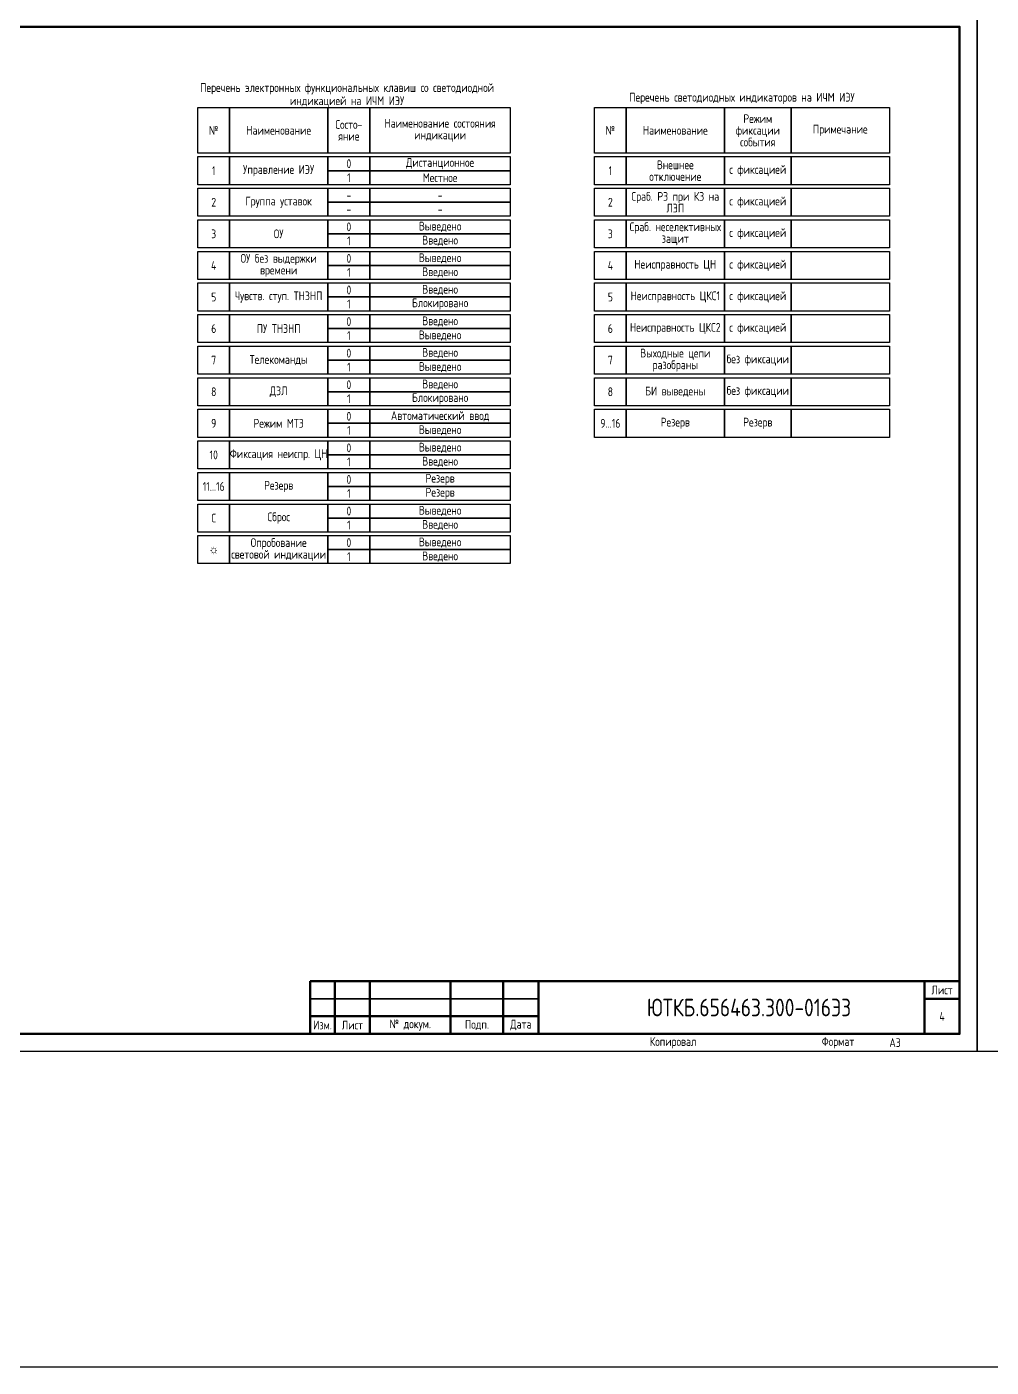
# Model space of a CAD drawing. Header units: millimetres. Extents: x -1036 to 2871, y -90 to 586.
# Drawn here: x 1409.2 to 1684, y -90 to 292 of the extents above; entities that cross this region are included whole.
import ezdxf

# ---------------------------------------------------------------- set-up
doc = ezdxf.new("R2010")
doc.units = ezdxf.units.MM
doc.styles.add('Gost type A_2.5', font='GOST_A.TTF', dxfattribs={"height": 2.5})
doc.styles.add('Gost_type_A', font='GOST_A.TTF')

# ---------------------------------------------------------------- blocks, each defined once
blk = doc.blocks.new('Формат_А3')
blk.add_lwpolyline([(-420, 297), (0, 297), (0, 0), (-420, 0)], close=True)
at = {"lineweight": 50}
blk.add_lwpolyline([(-400, 292), (-5, 292), (-5, 5), (-400, 5)], close=True, dxfattribs=at)
blk = doc.blocks.new('Штамп малый нижний')
at = {"lineweight": 50}
for points in [[(-185, 15), (-178, 15), (-178, 5), (-185, 5)], [(-178, 15), (-168, 15), (-168, 5), (-178, 5)], [(-168, 15), (-145, 15), (-145, 5), (-168, 5)], [(-145, 15), (-130, 15), (-130, 5), (-145, 5)], [(-130, 15), (-120, 15), (-120, 5), (-130, 5)], [(-120, 15), (-10, 15), (-10, 0), (-120, 0)], [(-10, 15), (0, 15), (0, 10), (-10, 10)], [(-10, 10), (0, 10), (0, 0), (-10, 0)], [(-185, 5), (-178, 5), (-178, 0), (-185, 0)], [(-178, 5), (-168, 5), (-168, 0), (-178, 0)], [(-168, 5), (-145, 5), (-145, 0), (-168, 0)], [(-145, 5), (-130, 5), (-130, 0), (-145, 0)], [(-130, 5), (-120, 5), (-120, 0), (-130, 0)]]:
    blk.add_lwpolyline(points, close=True, dxfattribs=at)
for points in [[(-185, 15), (-178, 15), (-178, 10), (-185, 10)], [(-178, 15), (-168, 15), (-168, 10), (-178, 10)], [(-168, 15), (-145, 15), (-145, 10), (-168, 10)], [(-145, 15), (-130, 15), (-130, 10), (-145, 10)], [(-130, 15), (-120, 15), (-120, 10), (-130, 10)], [(-185, 10), (-178, 10), (-178, 5), (-185, 5)], [(-178, 10), (-168, 10), (-168, 5), (-178, 5)], [(-168, 10), (-145, 10), (-145, 5), (-168, 5)], [(-145, 10), (-130, 10), (-130, 5), (-145, 5)], [(-130, 10), (-120, 10), (-120, 5), (-130, 5)]]:
    blk.add_lwpolyline(points, close=True)
at = {"char_height": 2.5, "style": 'Gost_type_A'}
for s, insert, width, attachment_point in [('Лист', (-5, 12.5), 10, 5), ('№ докум.', (-156.5, 2.5), 23, 5), ('Подп.', (-137.5, 2.5), 15, 5), ('Дата', (-125, 2.5), 10, 5), ('Изм.', (-181.5, 2.5), 7, 5), ('Лист', (-173, 2.5), 10, 5), ('Копировал', (-75, -2.53), 13.1202, 6), ('Формат', (-30, -2.53), 13.1202, 6)]:
    blk.add_mtext(s, dxfattribs=dict(at, insert=insert, width=width, attachment_point=attachment_point))

msp = doc.modelspace()

# ---------------------------------------------------------------- linework, layer by layer
for points in [[(-1036, 586), (2871, 586), (2871, -90), (-1036, -90)], [(1977, 420), (1977, 0), (1680, 0), (1680, 420)], [(1458, 269), (1467, 269), (1467, 256), (1458, 256)], [(1467, 269), (1495, 269), (1495, 256), (1467, 256)], [(1495, 269), (1507, 269), (1507, 256), (1495, 256)], [(1507, 269), (1547, 269), (1547, 256), (1507, 256)], [(1571, 269), (1580, 269), (1580, 256), (1571, 256)], [(1580, 269), (1608, 269), (1608, 256), (1580, 256)], [(1608, 269), (1627, 269), (1627, 256), (1608, 256)], [(1627, 269), (1655, 269), (1655, 256), (1627, 256)], [(1458, 255), (1467, 255), (1467, 247), (1458, 247)], [(1467, 255), (1495, 255), (1495, 247), (1467, 247)], [(1495, 255), (1507, 255), (1507, 251), (1495, 251)], [(1507, 255), (1547, 255), (1547, 251), (1507, 251)], [(1571, 255), (1580, 255), (1580, 247), (1571, 247)], [(1580, 255), (1608, 255), (1608, 247), (1580, 247)], [(1608, 255), (1627, 255), (1627, 247), (1608, 247)], [(1627, 255), (1655, 255), (1655, 247), (1627, 247)], [(1495, 251), (1507, 251), (1507, 247), (1495, 247)], [(1507, 251), (1547, 251), (1547, 247), (1507, 247)], [(1458, 246), (1467, 246), (1467, 238), (1458, 238)], [(1467, 246), (1495, 246), (1495, 238), (1467, 238)], [(1495, 246), (1507, 246), (1507, 242), (1495, 242)], [(1507, 246), (1547, 246), (1547, 242), (1507, 242)], [(1571, 246), (1580, 246), (1580, 238), (1571, 238)], [(1580, 246), (1608, 246), (1608, 238), (1580, 238)], [(1608, 246), (1627, 246), (1627, 238), (1608, 238)], [(1627, 246), (1655, 246), (1655, 238), (1627, 238)], [(1495, 242), (1507, 242), (1507, 238), (1495, 238)], [(1507, 242), (1547, 242), (1547, 238), (1507, 238)], [(1458, 237), (1467, 237), (1467, 229), (1458, 229)], [(1467, 237), (1495, 237), (1495, 229), (1467, 229)], [(1495, 237), (1507, 237), (1507, 233), (1495, 233)], [(1507, 237), (1547, 237), (1547, 233), (1507, 233)], [(1571, 237), (1580, 237), (1580, 229), (1571, 229)], [(1580, 237), (1608, 237), (1608, 229), (1580, 229)], [(1608, 237), (1627, 237), (1627, 229), (1608, 229)], [(1627, 237), (1655, 237), (1655, 229), (1627, 229)], [(1495, 233), (1507, 233), (1507, 229), (1495, 229)], [(1507, 233), (1547, 233), (1547, 229), (1507, 229)], [(1458, 228), (1467, 228), (1467, 220), (1458, 220)], [(1467, 228), (1495, 228), (1495, 220), (1467, 220)], [(1495, 228), (1507, 228), (1507, 224), (1495, 224)], [(1507, 228), (1547, 228), (1547, 224), (1507, 224)], [(1571, 228), (1580, 228), (1580, 220), (1571, 220)], [(1580, 228), (1608, 228), (1608, 220), (1580, 220)], [(1608, 228), (1627, 228), (1627, 220), (1608, 220)], [(1627, 228), (1655, 228), (1655, 220), (1627, 220)], [(1495, 224), (1507, 224), (1507, 220), (1495, 220)], [(1507, 224), (1547, 224), (1547, 220), (1507, 220)], [(1458, 219), (1467, 219), (1467, 211), (1458, 211)], [(1467, 219), (1495, 219), (1495, 211), (1467, 211)], [(1495, 219), (1507, 219), (1507, 215), (1495, 215)], [(1507, 219), (1547, 219), (1547, 215), (1507, 215)], [(1571, 219), (1580, 219), (1580, 211), (1571, 211)], [(1580, 219), (1608, 219), (1608, 211), (1580, 211)], [(1608, 219), (1627, 219), (1627, 211), (1608, 211)], [(1627, 219), (1655, 219), (1655, 211), (1627, 211)], [(1495, 215), (1507, 215), (1507, 211), (1495, 211)], [(1507, 215), (1547, 215), (1547, 211), (1507, 211)], [(1458, 210), (1467, 210), (1467, 202), (1458, 202)], [(1467, 210), (1495, 210), (1495, 202), (1467, 202)], [(1495, 210), (1507, 210), (1507, 206), (1495, 206)], [(1507, 210), (1547, 210), (1547, 206), (1507, 206)], [(1571, 210), (1580, 210), (1580, 202), (1571, 202)], [(1580, 210), (1608, 210), (1608, 202), (1580, 202)], [(1608, 210), (1627, 210), (1627, 202), (1608, 202)], [(1627, 210), (1655, 210), (1655, 202), (1627, 202)], [(1495, 206), (1507, 206), (1507, 202), (1495, 202)], [(1507, 206), (1547, 206), (1547, 202), (1507, 202)], [(1458, 201), (1467, 201), (1467, 193), (1458, 193)], [(1467, 201), (1495, 201), (1495, 193), (1467, 193)], [(1495, 201), (1507, 201), (1507, 197), (1495, 197)], [(1507, 201), (1547, 201), (1547, 197), (1507, 197)], [(1571, 201), (1580, 201), (1580, 193), (1571, 193)], [(1580, 201), (1608, 201), (1608, 193), (1580, 193)], [(1608, 201), (1627, 201), (1627, 193), (1608, 193)], [(1627, 201), (1655, 201), (1655, 193), (1627, 193)], [(1495, 197), (1507, 197), (1507, 193), (1495, 193)], [(1507, 197), (1547, 197), (1547, 193), (1507, 193)], [(1458, 192), (1467, 192), (1467, 184), (1458, 184)], [(1467, 192), (1495, 192), (1495, 184), (1467, 184)], [(1495, 192), (1507, 192), (1507, 188), (1495, 188)], [(1507, 192), (1547, 192), (1547, 188), (1507, 188)], [(1571, 192), (1580, 192), (1580, 184), (1571, 184)], [(1580, 192), (1608, 192), (1608, 184), (1580, 184)], [(1608, 192), (1627, 192), (1627, 184), (1608, 184)], [(1627, 192), (1655, 192), (1655, 184), (1627, 184)], [(1495, 188), (1507, 188), (1507, 184), (1495, 184)], [(1507, 188), (1547, 188), (1547, 184), (1507, 184)], [(1458, 183), (1467, 183), (1467, 175), (1458, 175)], [(1467, 183), (1495, 183), (1495, 175), (1467, 175)], [(1495, 183), (1507, 183), (1507, 179), (1495, 179)], [(1507, 183), (1547, 183), (1547, 179), (1507, 179)], [(1571, 183), (1580, 183), (1580, 175), (1571, 175)], [(1580, 183), (1608, 183), (1608, 175), (1580, 175)], [(1608, 183), (1627, 183), (1627, 175), (1608, 175)], [(1627, 183), (1655, 183), (1655, 175), (1627, 175)], [(1495, 179), (1507, 179), (1507, 175), (1495, 175)], [(1507, 179), (1547, 179), (1547, 175), (1507, 175)], [(1458, 174), (1467, 174), (1467, 166), (1458, 166)], [(1467, 174), (1495, 174), (1495, 166), (1467, 166)], [(1495, 174), (1507, 174), (1507, 170), (1495, 170)], [(1507, 174), (1547, 174), (1547, 170), (1507, 170)], [(1495, 170), (1507, 170), (1507, 166), (1495, 166)], [(1507, 170), (1547, 170), (1547, 166), (1507, 166)], [(1458, 165), (1467, 165), (1467, 157), (1458, 157)], [(1467, 165), (1495, 165), (1495, 157), (1467, 157)], [(1495, 165), (1507, 165), (1507, 161), (1495, 161)], [(1507, 165), (1547, 165), (1547, 161), (1507, 161)], [(1495, 161), (1507, 161), (1507, 157), (1495, 157)], [(1507, 161), (1547, 161), (1547, 157), (1507, 157)], [(1458, 156), (1467, 156), (1467, 148), (1458, 148)], [(1467, 156), (1495, 156), (1495, 148), (1467, 148)], [(1495, 156), (1507, 156), (1507, 152), (1495, 152)], [(1507, 156), (1547, 156), (1547, 152), (1507, 152)], [(1495, 152), (1507, 152), (1507, 148), (1495, 148)], [(1507, 152), (1547, 152), (1547, 148), (1507, 148)], [(1458, 147), (1467, 147), (1467, 139), (1458, 139)], [(1467, 147), (1495, 147), (1495, 139), (1467, 139)], [(1495, 147), (1507, 147), (1507, 143), (1495, 143)], [(1507, 147), (1547, 147), (1547, 143), (1507, 143)], [(1495, 143), (1507, 143), (1507, 139), (1495, 139)], [(1507, 143), (1547, 143), (1547, 139), (1507, 139)]]:
    msp.add_lwpolyline(points, close=True)

# ---------------------------------------------------------------- block references
at = {"color": 1}
msp.add_blockref('Формат_А3', (1680, 0), dxfattribs=at)
msp.add_blockref('Штамп малый нижний', (1675, 5))

# ---------------------------------------------------------------- texts
at = {"char_height": 2.5}
for s, insert, width, attachment_point, line_spacing_factor, style in [('Перечень электронных функциональных клавиш со светодиодной индикацией на ИЧМ ИЭУ', (1500.5, 269), 93, 8, 0.9, 'Gost_type_A'), ('Перечень светодиодных индикаторов на ИЧМ ИЭУ', (1613, 270), 84, 8, 0.9, 'Gost_type_A'), ('№ ', (1462.5, 262.5), 9, 5, 0.8, 'Gost_type_A'), ('Наименование ', (1481, 262.5), 28, 5, 0.8, 'Gost_type_A'), ('Состо- яние', (1501, 262.5), 12, 5, 0.8, 'Gost_type_A'), ('Наименование состояния\\Pиндикации ', (1527, 262.5), 40, 5, 0.8, 'Gost_type_A'), ('№ ', (1575.5, 262.5), 9, 5, 0.8, 'Gost_type_A'), ('Наименование ', (1594, 262.5), 28, 5, 0.8, 'Gost_type_A'), ('Режим\\Pфиксации события', (1617.5, 262.5), 19, 5, 0.8, 'Gost_type_A'), ('Примечание', (1641, 262.5), 28, 5, 0.8, 'Gost_type_A'), ('1', (1462.5, 251), 9, 5, 0.8, 'Gost_type_A'), ('Управление ИЭУ', (1481, 251), 28, 5, 0.8, 'Gost_type_A'), ('0', (1501, 253), 12, 5, 0.8, 'Gost_type_A'), ('Дистанционное', (1527, 253), 40, 5, 0.8, 'Gost_type_A'), ('1', (1575.5, 251), 9, 5, 0.8, 'Gost_type_A'), ('Внешнее\\Pотключение ', (1594, 251), 28, 5, 0.8, 'Gost_type_A'), ('с фиксацией', (1617.5, 251), 19, 5, 0.8, 'Gost_type_A'), ('1', (1501, 249), 12, 5, 0.8, 'Gost_type_A'), ('Местное', (1527, 249), 40, 5, 0.8, 'Gost_type_A'), ('Сраб. РЗ при КЗ на ЛЭП ', (1594, 242), 28, 5, 0.8, 'Gost_type_A'), ('2', (1462.5, 242), 9, 5, 0.8, 'Gost_type_A'), ('2', (1575.5, 242), 9, 5, 0.8, 'Gost_type_A'), ('с фиксацией', (1617.5, 242), 19, 5, 0.8, 'Gost_type_A'), ('3', (1462.5, 233), 9, 5, 0.8, 'Gost_type_A'), ('ОУ', (1481, 233), 28, 5, 0.8, 'Gost_type_A'), ('0', (1501, 235), 12, 5, 0.8, 'Gost_type_A'), ('Выведено', (1527, 235), 40, 5, 0.8, 'Gost_type_A'), ('3', (1575.5, 233), 9, 5, 0.8, 'Gost_type_A'), ('Сраб. неселективных защит ', (1594, 233), 28, 5, 0.8, 'Gost_type_A'), ('с фиксацией', (1617.5, 233), 19, 5, 0.8, 'Gost_type_A'), ('1', (1501, 231), 12, 5, 0.8, 'Gost_type_A'), ('Введено', (1527, 231), 40, 5, 0.8, 'Gost_type_A'), ('ОУ без выдержки времени ', (1481, 224), 28, 5, 0.8, 'Gost type A_2.5'), ('0', (1501, 226), 12, 5, 0.8, 'Gost_type_A'), ('Выведено', (1527, 226), 40, 5, 0.8, 'Gost_type_A'), ('Неисправность ЦН ', (1594, 224), 28, 5, 0.8, 'Gost_type_A'), ('с фиксацией', (1617.5, 224), 19, 5, 0.8, 'Gost_type_A'), ('4', (1462.5, 224), 9, 5, 0.8, 'Gost_type_A'), ('1', (1501, 222), 12, 5, 0.8, 'Gost_type_A'), ('Введено', (1527, 222), 40, 5, 0.8, 'Gost_type_A'), ('4', (1575.5, 224), 9, 5, 0.8, 'Gost_type_A'), ('0', (1501, 217), 12, 5, 0.8, 'Gost_type_A'), ('Введено', (1527, 217), 40, 5, 0.8, 'Gost_type_A'), ('5', (1462.5, 215), 9, 5, 0.8, 'Gost_type_A'), ('{\\C256;Чувств. ступ. ТНЗНП }', (1481, 215), 28, 5, 0.8, 'Gost type A_2.5'), ('1', (1501, 213), 12, 5, 0.8, 'Gost_type_A'), ('Блокировано ', (1527, 213), 40, 5, 0.8, 'Gost_type_A'), ('5', (1575.5, 215), 9, 5, 0.8, 'Gost_type_A'), ('Неисправность ЦКС1  ', (1594, 215), 28, 5, 0.8, 'Gost_type_A'), ('с фиксацией', (1617.5, 215), 19, 5, 0.8, 'Gost_type_A'), ('6', (1462.5, 206), 9, 5, 0.8, 'Gost_type_A'), ('ПУ ТНЗНП ', (1481, 206), 28, 5, 0.8, 'Gost_type_A'), ('0', (1501, 208), 12, 5, 0.8, 'Gost_type_A'), ('Введено', (1527, 208), 40, 5, 0.8, 'Gost_type_A'), ('6', (1575.5, 206), 9, 5, 0.8, 'Gost_type_A'), ('Неисправность ЦКС2', (1594, 206), 28, 5, 0.8, 'Gost_type_A'), ('с фиксацией', (1617.5, 206), 19, 5, 0.8, 'Gost_type_A'), ('1', (1501, 204), 12, 5, 0.8, 'Gost_type_A'), ('Выведено', (1527, 204), 40, 5, 0.8, 'Gost_type_A'), ('0', (1501, 199), 12, 5, 0.8, 'Gost_type_A'), ('Введено', (1527, 199), 40, 5, 0.8, 'Gost_type_A'), ('Выходные цепи разобраны ', (1594, 197), 28, 5, 0.8, 'Gost_type_A'), ('7', (1462.5, 197), 9, 5, 0.8, 'Gost_type_A'), ('Телекоманды', (1481, 197), 28, 5, 0.8, 'Gost_type_A'), ('1', (1501, 195), 12, 5, 0.8, 'Gost_type_A'), ('Выведено', (1527, 195), 40, 5, 0.8, 'Gost_type_A'), ('7', (1575.5, 197), 9, 5, 0.8, 'Gost_type_A'), ('без фиксации', (1617.5, 197), 19, 5, 0.8, 'Gost_type_A'), ('0', (1501, 190), 12, 5, 0.8, 'Gost_type_A'), ('Введено', (1527, 190), 40, 5, 0.8, 'Gost_type_A'), ('8', (1462.5, 188), 9, 5, 0.8, 'Gost_type_A'), ('ДЗЛ', (1481, 188), 28, 5, 0.8, 'Gost_type_A'), ('1', (1501, 186), 12, 5, 0.8, 'Gost_type_A'), ('Блокировано ', (1527, 186), 40, 5, 0.8, 'Gost_type_A'), ('8', (1575.5, 188), 9, 5, 0.8, 'Gost_type_A'), ('БИ выведены ', (1594, 188), 28, 5, 0.8, 'Gost_type_A'), ('без фиксации', (1617.5, 188), 19, 5, 0.8, 'Gost_type_A'), ('9', (1462.5, 179), 9, 5, 0.8, 'Gost_type_A'), ('Режим МТЗ ', (1481, 179), 28, 5, 0.8, 'Gost_type_A'), ('0', (1501, 181), 12, 5, 0.8, 'Gost_type_A'), ('Автоматический ввод ', (1527, 181), 40, 5, 0.8, 'Gost_type_A'), ('9...16', (1575.5, 179), 9, 5, 0.8, 'Gost_type_A'), ('Резерв', (1594, 179), 28, 5, 0.8, 'Gost_type_A'), ('Резерв', (1617.5, 179), 19, 5, 0.8, 'Gost_type_A'), ('1', (1501, 177), 12, 5, 0.8, 'Gost_type_A'), ('Выведено ', (1527, 177), 40, 5, 0.8, 'Gost_type_A'), ('0', (1501, 172), 12, 5, 0.8, 'Gost_type_A'), ('Выведено', (1527, 172), 40, 5, 0.8, 'Gost_type_A'), ('10', (1462.5, 170), 9, 5, 0.8, 'Gost_type_A'), ('Фиксация неиспр. ЦН ', (1481, 170), 28, 5, 0.8, 'Gost_type_A'), ('1', (1501, 168), 12, 5, 0.8, 'Gost_type_A'), ('Введено', (1527, 168), 40, 5, 0.8, 'Gost_type_A'), ('Резерв', (1527, 163), 40, 5, 0.8, 'Gost_type_A'), ('11...16', (1462.5, 161), 9, 5, 0.8, 'Gost_type_A'), ('Резерв', (1481, 161), 28, 5, 0.8, 'Gost_type_A'), ('0', (1501, 163), 12, 5, 0.8, 'Gost_type_A'), ('Резерв', (1527, 159), 40, 5, 0.8, 'Gost_type_A'), ('1', (1501, 159), 12, 5, 0.8, 'Gost_type_A'), ('C', (1462.5, 152), 9, 5, 0.8, 'Gost_type_A'), ('Сброс', (1481, 152), 28, 5, 0.8, 'Gost_type_A'), ('0', (1501, 154), 12, 5, 0.8, 'Gost_type_A'), ('Выведено', (1527, 154), 40, 5, 0.8, 'Gost_type_A'), ('1', (1501, 150), 12, 5, 0.8, 'Gost_type_A'), ('Введено', (1527, 150), 40, 5, 0.8, 'Gost_type_A'), ('Опробование световой индикации', (1481, 143), 28, 5, 0.8, 'Gost_type_A'), ('0', (1501, 145), 12, 5, 0.8, 'Gost_type_A'), ('Выведено', (1527, 145), 40, 5, 0.8, 'Gost_type_A'), ('☼', (1462.5, 143), 9, 5, 0.8, 'Gost_type_A'), ('1', (1501, 141), 12, 5, 0.8, 'Gost_type_A'), ('Введено', (1527, 141), 40, 5, 0.8, 'Gost_type_A')]:
    msp.add_mtext(s, dxfattribs=dict(at, insert=insert, width=width, attachment_point=attachment_point, line_spacing_factor=line_spacing_factor, style=style))
at = {"color": 30, "true_color": 0xf26722, "char_height": 2.5, "attachment_point": 5, "line_spacing_factor": 0.8, "style": 'Gost_type_A'}
for s, insert, width in [('Группа уставок', (1481, 242), 28), ('-', (1501, 244), 12), ('-', (1527, 244), 40), ('-', (1501, 240), 12), ('-', (1527, 240), 40)]:
    msp.add_mtext(s, dxfattribs=dict(at, insert=insert, width=width))
at = {"style": 'Gost_type_A'}
for s, insert, char_height, width, attachment_point in [('ЮТКБ.656463.300-016Э3', (1615, 12.5), 5, 120, 5), ('4', (1670, 10), 2.5, 10, 5), ('A3', (1655, 2.5), 2.5, 20, 4)]:
    msp.add_mtext(s, dxfattribs=dict(at, insert=insert, char_height=char_height, width=width, attachment_point=attachment_point))

doc.saveas('drawing.dxf')
